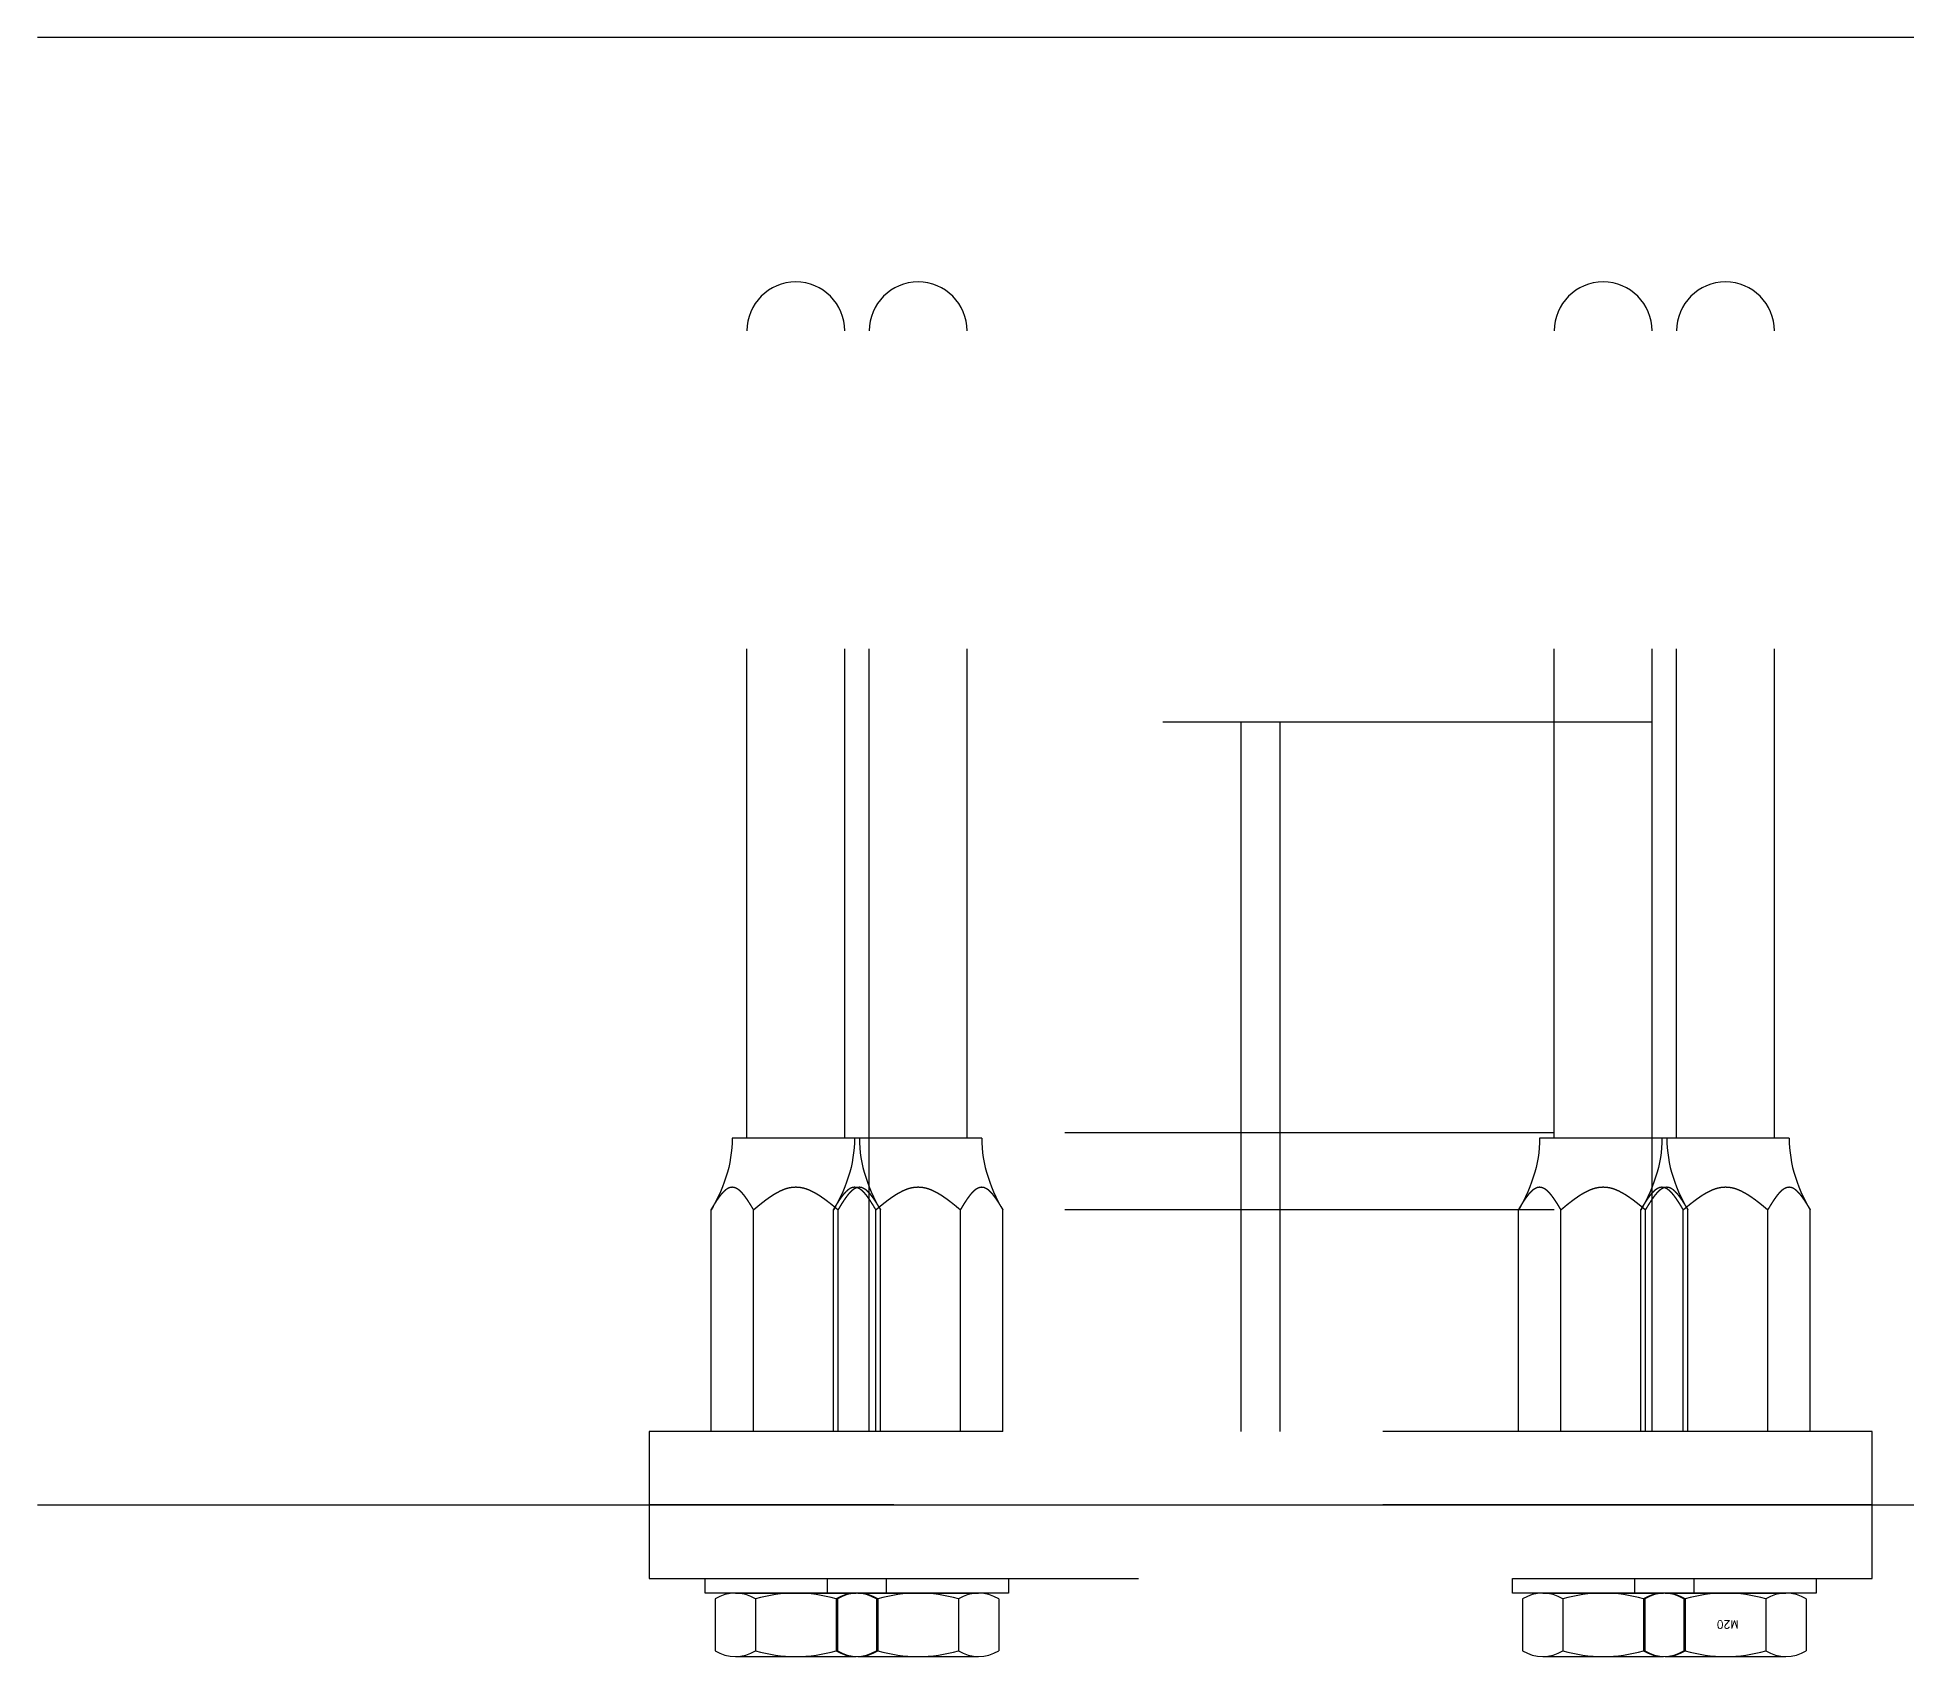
# Model space of a CAD drawing. Extents: x 44 to 147, y 26 to 78.
# Drawn here: x 66.6693 to 67.0513, y 69.0171 to 69.3481 of the extents above; entities that cross this region are included whole.
import ezdxf

# ---------------------------------------------------------------- set-up
doc = ezdxf.new("R2010")
doc.units = 0
doc.header["$LTSCALE"] = 0.5
doc.linetypes.add('AUSGEZOGEN', pattern=[1000.01, 1000, 0.01])
doc.linetypes.add('DOT', pattern=[0.175, 0.05, -0.125])
for name, color, linetype in [('BETON', 7, 'Continuous'), ('BEWEHRUNG', 1, 'Continuous'), ('STAHL', 7, 'Continuous')]:
    doc.layers.add(name, color=color, linetype=linetype)
doc.styles.add('R18', font='romans.shx', dxfattribs={"height": 0.018})

msp = doc.modelspace()

# ---------------------------------------------------------------- linework, layer by layer
at = {"layer": 'BETON', "color": 6, "linetype": 'AUSGEZOGEN'}
for p, q in [((67.37019245997958, 69.3480758842408), (66.6692849792947, 69.34807589258678)), ((66.6692849792947, 69.04807570036921), (67.37019245997958, 69.04807570036921))]:
    msp.add_line(p, q, dxfattribs=at)
at = {"layer": 'BEWEHRUNG', "color": 171, "linetype": 'DOT'}
for p, q in [((66.81427925971201, 69.12307570036921), (66.81427925971201, 69.28807570036922)), ((66.83427925971206, 69.12307570036921), (66.83427925971206, 69.28807570036922)), ((66.83927925971199, 69.12307570036921), (66.83927925971204, 69.28807570036922)), ((66.85927925971203, 69.12307570036921), (66.85927925971203, 69.28807570036922)), ((66.97927925971203, 69.12307570036921), (66.97927925971203, 69.28807570036922)), ((66.99927925971207, 69.12307570036921), (66.99927925971201, 69.28807570036922)), ((67.00427925971199, 69.12307570036921), (67.00427925971199, 69.28807570036922)), ((67.02427925971205, 69.12307570036921), (67.02427925971205, 69.28807570036922))]:
    msp.add_line(p, q, dxfattribs=at)
at = {"layer": 'BEWEHRUNG', "color": 171, "linetype": 'DOT', "extrusion": (-1.630298012789708e-17, 1, 0)}
for p, q in [((66.81109925971202, 69.12007570036921), (66.81095925971205, 69.11907570036924)), ((66.81119925971205, 69.12107570036919), (66.81109925971202, 69.12007570036921)), ((66.81125925971202, 69.12207570036924), (66.81119925971205, 69.12107570036919)), ((66.81127925971202, 69.12307570036921), (66.81125925971202, 69.12207570036924)), ((66.83727925971203, 69.12307570036921), (66.81127925971202, 69.12307570036921)), ((66.83609925971201, 69.12007570036921), (66.83595925971201, 69.11907570036924)), ((66.83619925971203, 69.12107570036919), (66.83609925971201, 69.12007570036921)), ((66.836259259712, 69.12207570036924), (66.83619925971203, 69.12107570036919)), ((66.83627925971201, 69.12307570036921), (66.836259259712, 69.12207570036924)), ((66.86227925971201, 69.12307570036921), (66.83627925971201, 69.12307570036921)), ((66.83727925971203, 69.12307570036921), (66.83729925971204, 69.12207570036924)), ((66.83729925971204, 69.12207570036924), (66.83735925971202, 69.12107570036919)), ((66.83735925971202, 69.12107570036919), (66.83745925971203, 69.12007570036921)), ((66.83745925971203, 69.12007570036921), (66.83759925971202, 69.11907570036924)), ((66.86227925971201, 69.12307570036921), (66.86229925971203, 69.12207570036924)), ((66.86229925971203, 69.12207570036924), (66.86235925971198, 69.12107570036919)), ((66.86235925971198, 69.12107570036919), (66.86245925971201, 69.12007570036921)), ((66.86245925971201, 69.12007570036921), (66.862599259712, 69.11907570036924)), ((66.97609925971204, 69.12007570036921), (66.97595925971206, 69.11907570036924)), ((66.97619925971208, 69.12107570036919), (66.97609925971204, 69.12007570036921)), ((66.97625925971202, 69.12207570036924), (66.97619925971208, 69.12107570036919)), ((66.97627925971204, 69.12307570036921), (66.97625925971202, 69.12207570036924)), ((67.00227925971204, 69.12307570036921), (66.97627925971204, 69.12307570036921)), ((67.00109925971202, 69.12007570036921), (67.00095925971203, 69.11907570036924)), ((67.00119925971204, 69.12107570036919), (67.00109925971202, 69.12007570036921)), ((67.00125925971201, 69.12207570036924), (67.00119925971204, 69.12107570036919)), ((67.00127925971202, 69.12307570036921), (67.00125925971201, 69.12207570036924)), ((67.02727925971203, 69.12307570036921), (67.00127925971202, 69.12307570036921)), ((67.00227925971204, 69.12307570036921), (67.00229925971206, 69.12207570036924)), ((67.00229925971206, 69.12207570036924), (67.00235925971202, 69.12107570036919)), ((67.00235925971202, 69.12107570036919), (67.00245925971204, 69.12007570036921)), ((67.00245925971204, 69.12007570036921), (67.00259925971204, 69.11907570036924)), ((67.02727925971203, 69.12307570036921), (67.02729925971204, 69.12207570036924)), ((67.02729925971204, 69.12207570036924), (67.027359259712, 69.12107570036919)), ((67.027359259712, 69.12107570036919), (67.02745925971203, 69.12007570036921)), ((67.02745925971203, 69.12007570036921), (67.027599259712, 69.11907570036924)), ((66.81029925971205, 69.1160757003692), (66.80999925971201, 69.11507570036922)), ((66.81055925971202, 69.11707570036921), (66.81029925971205, 69.1160757003692)), ((66.81077925971205, 69.11807570036919), (66.81055925971202, 69.11707570036921)), ((66.81095925971205, 69.11907570036924), (66.81077925971205, 69.11807570036919)), ((66.83529925971203, 69.1160757003692), (66.83499925971199, 69.11507570036922)), ((66.83555925971201, 69.11707570036921), (66.83529925971203, 69.1160757003692)), ((66.83577925971201, 69.11807570036919), (66.83555925971201, 69.11707570036921)), ((66.83595925971201, 69.11907570036924), (66.83577925971201, 69.11807570036919)), ((66.83759925971202, 69.11907570036924), (66.83777925971202, 69.11807570036919)), ((66.83777925971202, 69.11807570036919), (66.83799925971203, 69.11707570036921)), ((66.83799925971203, 69.11707570036921), (66.83825925971202, 69.1160757003692)), ((66.83825925971202, 69.1160757003692), (66.83855925971204, 69.11507570036922)), ((66.862599259712, 69.11907570036924), (66.862779259712, 69.11807570036919)), ((66.862779259712, 69.11807570036919), (66.86299925971201, 69.11707570036921)), ((66.86299925971201, 69.11707570036921), (66.86325925971198, 69.1160757003692)), ((66.86325925971198, 69.1160757003692), (66.86355925971203, 69.11507570036922)), ((66.97529925971207, 69.1160757003692), (66.97499925971202, 69.11507570036922)), ((66.97555925971204, 69.11707570036921), (66.97529925971207, 69.1160757003692)), ((66.97577925971206, 69.11807570036919), (66.97555925971204, 69.11707570036921)), ((66.97595925971206, 69.11907570036924), (66.97577925971206, 69.11807570036919)), ((67.00029925971204, 69.1160757003692), (66.99999925971201, 69.11507570036922)), ((67.00055925971202, 69.11707570036921), (67.00029925971204, 69.1160757003692)), ((67.00077925971203, 69.11807570036919), (67.00055925971202, 69.11707570036921)), ((67.00095925971203, 69.11907570036924), (67.00077925971203, 69.11807570036919)), ((67.00259925971204, 69.11907570036924), (67.00277925971204, 69.11807570036919)), ((67.00277925971204, 69.11807570036919), (67.00299925971204, 69.11707570036921)), ((67.00299925971204, 69.11707570036921), (67.00325925971202, 69.1160757003692)), ((67.00325925971202, 69.1160757003692), (67.00355925971206, 69.11507570036922)), ((67.027599259712, 69.11907570036924), (67.027779259712, 69.11807570036919)), ((67.027779259712, 69.11807570036919), (67.02799925971203, 69.11707570036921)), ((67.02799925971203, 69.11707570036921), (67.028259259712, 69.1160757003692)), ((67.028259259712, 69.1160757003692), (67.02855925971204, 69.11507570036922)), ((66.80885925971205, 69.11207570036925), (66.80839925971202, 69.1110757003692)), ((66.80927925971201, 69.11307570036922), (66.80885925971205, 69.11207570036925)), ((66.80965925971202, 69.11407570036924), (66.80927925971201, 69.11307570036922)), ((66.80999925971201, 69.11507570036922), (66.80965925971202, 69.11407570036924)), ((66.83385925971203, 69.11207570036925), (66.83339925971201, 69.1110757003692)), ((66.83427925971199, 69.11307570036922), (66.83385925971203, 69.11207570036925)), ((66.83465925971201, 69.11407570036924), (66.83427925971199, 69.11307570036922)), ((66.83499925971199, 69.11507570036922), (66.83465925971201, 69.11407570036924)), ((66.83855925971204, 69.11507570036922), (66.83889925971204, 69.11407570036924)), ((66.83889925971204, 69.11407570036924), (66.83927925971204, 69.11307570036922)), ((66.83927925971204, 69.11307570036922), (66.83969925971202, 69.11207570036925)), ((66.83969925971202, 69.11207570036925), (66.84015925971204, 69.1110757003692)), ((66.86355925971203, 69.11507570036922), (66.86389925971201, 69.11407570036924)), ((66.86389925971201, 69.11407570036924), (66.86427925971203, 69.11307570036922)), ((66.86427925971203, 69.11307570036922), (66.86469925971198, 69.11207570036925)), ((66.86469925971198, 69.11207570036925), (66.86515925971202, 69.1110757003692)), ((66.97385925971207, 69.11207570036925), (66.97339925971204, 69.1110757003692)), ((66.97427925971202, 69.11307570036922), (66.97385925971207, 69.11207570036925)), ((66.97465925971204, 69.11407570036924), (66.97427925971202, 69.11307570036922)), ((66.97499925971202, 69.11507570036922), (66.97465925971204, 69.11407570036924)), ((66.99885925971203, 69.11207570036925), (66.99839925971202, 69.1110757003692)), ((66.99927925971201, 69.11307570036922), (66.99885925971203, 69.11207570036925)), ((66.99965925971202, 69.11407570036924), (66.99927925971201, 69.11307570036922)), ((66.99999925971201, 69.11507570036922), (66.99965925971202, 69.11407570036924)), ((67.00355925971206, 69.11507570036922), (67.00389925971204, 69.11407570036924)), ((67.00389925971204, 69.11407570036924), (67.00427925971206, 69.11307570036922)), ((67.00427925971206, 69.11307570036922), (67.00469925971203, 69.11207570036925)), ((67.00469925971203, 69.11207570036925), (67.00515925971204, 69.1110757003692)), ((67.02855925971204, 69.11507570036922), (67.02889925971203, 69.11407570036924)), ((67.02889925971203, 69.11407570036924), (67.02927925971204, 69.11307570036922)), ((67.02927925971204, 69.11307570036922), (67.029699259712, 69.11207570036925)), ((67.029699259712, 69.11207570036925), (67.03015925971204, 69.1110757003692)), ((66.80735925971204, 69.10907570036917), (66.80695875163634, 69.10838008107987)), ((66.80695875163634, 69.0630757003692), (66.80695875163634, 69.10838008107987)), ((66.80789925971204, 69.11007570036922), (66.80735925971204, 69.10907570036917)), ((66.80839925971202, 69.1110757003692), (66.80789925971204, 69.11007570036922)), ((66.8156190056742, 69.0630757003692), (66.8156190056742, 69.10838008107987)), ((66.832359259712, 69.10907570036917), (66.83195875163631, 69.10838008107987)), ((66.83195875163631, 69.0630757003692), (66.83195875163631, 69.10838008107987)), ((66.83289925971201, 69.11007570036922), (66.832359259712, 69.10907570036917)), ((66.83339925971201, 69.1110757003692), (66.83289925971201, 69.11007570036922)), ((66.83293951374986, 69.0630757003692), (66.83293951374986, 69.10838008107987)), ((66.84015925971204, 69.1110757003692), (66.84065925971203, 69.11007570036922)), ((66.84061900567418, 69.0630757003692), (66.84061900567418, 69.10838008107987)), ((66.84065925971203, 69.11007570036922), (66.84119925971203, 69.10907570036917)), ((66.84119925971203, 69.10907570036917), (66.84159976778773, 69.10838008107987)), ((66.84159976778773, 69.0630757003692), (66.84159976778773, 69.10838008107987)), ((66.85793951374984, 69.0630757003692), (66.85793951374984, 69.10838008107987)), ((66.86515925971202, 69.1110757003692), (66.865659259712, 69.11007570036922)), ((66.865659259712, 69.11007570036922), (66.866199259712, 69.10907570036917)), ((66.866199259712, 69.10907570036917), (66.8665997677877, 69.10838008107987)), ((66.8665997677877, 69.0630757003692), (66.8665997677877, 69.10838008107987)), ((66.97235925971205, 69.10907570036917), (66.97195875163635, 69.10838008107987)), ((66.97195875163635, 69.0630757003692), (66.97195875163635, 69.10838008107987)), ((66.97289925971205, 69.11007570036922), (66.97235925971205, 69.10907570036917)), ((66.97339925971204, 69.1110757003692), (66.97289925971205, 69.11007570036922)), ((66.98061900567421, 69.0630757003692), (66.98061900567421, 69.10838008107987)), ((66.99735925971203, 69.10907570036917), (66.99695875163633, 69.10838008107987)), ((66.99695875163633, 69.0630757003692), (66.99695875163633, 69.10838008107987)), ((66.99789925971203, 69.11007570036922), (66.99735925971203, 69.10907570036917)), ((66.99839925971202, 69.1110757003692), (66.99789925971203, 69.11007570036922)), ((66.99793951374987, 69.0630757003692), (66.99793951374987, 69.10838008107987)), ((67.00515925971204, 69.1110757003692), (67.00565925971205, 69.11007570036922)), ((67.00561900567419, 69.0630757003692), (67.00561900567419, 69.10838008107987)), ((67.00565925971205, 69.11007570036922), (67.00619925971205, 69.10907570036917)), ((67.00619925971205, 69.10907570036917), (67.00659976778775, 69.10838008107987)), ((67.00659976778775, 69.0630757003692), (67.00659976778775, 69.10838008107987)), ((67.02293951374986, 69.0630757003692), (67.02293951374986, 69.10838008107987)), ((67.03015925971204, 69.1110757003692), (67.03065925971201, 69.11007570036922)), ((67.03065925971201, 69.11007570036922), (67.03119925971201, 69.10907570036917)), ((67.03119925971201, 69.10907570036917), (67.03159976778771, 69.10838008107987)), ((67.03159976778771, 69.0630757003692), (67.03159976778771, 69.10838008107987)), ((66.84159976778773, 69.0630757003692), (66.80695875163634, 69.0630757003692)), ((66.8665997677877, 69.0630757003692), (66.83195875163631, 69.0630757003692)), ((67.00659976778775, 69.0630757003692), (66.97195875163635, 69.0630757003692)), ((67.03159976778771, 69.0630757003692), (66.99695875163633, 69.0630757003692))]:
    msp.add_line(p, q, dxfattribs=at)
at = {"layer": 'BEWEHRUNG', "color": 171, "linetype": 'DOT'}
for centre in [(66.82427925971207, 69.28807570036922), (66.84927925971203, 69.28807570036922), (66.98927925971202, 69.28807570036922), (67.01427925971205, 69.28807570036922)]:
    msp.add_arc(centre, 0.01, 0, 180, dxfattribs=at)
for points, weights in [([(66.80868242512605, 69.1110757003692), (66.80909806967077, 69.11166893122592), (66.80950167413427, 69.11207570036925)], [1, 1.001372988427972, 1]), ([(66.80950167413427, 69.11207570036925), (66.81040761409855, 69.11307570036922), (66.81128887865526, 69.11307570036922)], [1, 1.006975670010597, 1]), ([(66.81128887865526, 69.11307570036922), (66.81217014321197, 69.11307570036922), (66.81307608317627, 69.11207570036925)], [1, 1.006975670009736, 1]), ([(66.81307608317627, 69.11207570036925), (66.81347968763977, 69.11166893122592), (66.81389533218447, 69.1110757003692)], [1, 1.001372988421978, 1]), ([(66.81906635265358, 69.1110757003692), (66.81989764174307, 69.11166893122592), (66.82070485066998, 69.11207570036925)], [1, 1.001372988424506, 1]), ([(66.82070485066998, 69.11207570036925), (66.82251673059858, 69.11307570036921), (66.824279259712, 69.11307570036922)], [1, 1.006975670008381, 1]), ([(66.824279259712, 69.11307570036922), (66.82604178882549, 69.11307570036921), (66.82785366875407, 69.11207570036925)], [1, 1.006975670008381, 1]), ([(66.82785366875407, 69.11207570036925), (66.82866087768099, 69.11166893122592), (66.82949216677049, 69.1110757003692)], [1, 1.001372988424506, 1]), ([(66.83368242512603, 69.1110757003692), (66.83409806967076, 69.11166893122592), (66.83450167413423, 69.11207570036925)], [1, 1.001372988427972, 1]), ([(66.83450167413423, 69.11207570036925), (66.83540761409853, 69.11307570036922), (66.83628887865524, 69.11307570036922)], [1, 1.006975670010597, 1]), ([(66.8346631872396, 69.1110757003692), (66.8350788317843, 69.11166893122592), (66.83548243624779, 69.11207570036925)], [1, 1.001372988424117, 1]), ([(66.83548243624779, 69.11207570036925), (66.83638837621208, 69.11307570036921), (66.8372696407688, 69.11307570036922)], [1, 1.006975670007399, 1]), ([(66.83628887865524, 69.11307570036922), (66.83717014321195, 69.11307570036922), (66.83807608317626, 69.11207570036925)], [1, 1.006975670009736, 1]), ([(66.8372696407688, 69.11307570036922), (66.8381509053255, 69.11307570036921), (66.8390568452898, 69.11207570036925)], [1, 1.006975670007171, 1]), ([(66.83807608317626, 69.11207570036925), (66.83847968763973, 69.11166893122592), (66.83889533218445, 69.1110757003692)], [1, 1.001372988421978, 1]), ([(66.8390568452898, 69.11207570036925), (66.83946044975329, 69.11166893122592), (66.83987609429802, 69.1110757003692)], [1, 1.001372988424836, 1]), ([(66.84406635265356, 69.1110757003692), (66.84489764174306, 69.11166893122592), (66.84570485066996, 69.11207570036925)], [1, 1.001372988424506, 1]), ([(66.84570485066996, 69.11207570036925), (66.84751673059856, 69.11307570036921), (66.84927925971198, 69.11307570036922)], [1, 1.006975670008381, 1]), ([(66.84927925971198, 69.11307570036922), (66.85104178882546, 69.11307570036921), (66.85285366875407, 69.11207570036925)], [1, 1.006975670008381, 1]), ([(66.85285366875407, 69.11207570036925), (66.85366087768097, 69.11166893122592), (66.85449216677046, 69.1110757003692)], [1, 1.001372988424506, 1]), ([(66.85966318723956, 69.1110757003692), (66.86007883178428, 69.11166893122592), (66.86048243624776, 69.11207570036925)], [1, 1.001372988424117, 1]), ([(66.86048243624776, 69.11207570036925), (66.86138837621208, 69.11307570036921), (66.86226964076879, 69.11307570036922)], [1, 1.006975670007399, 1]), ([(66.86226964076879, 69.11307570036922), (66.8631509053255, 69.11307570036921), (66.86405684528978, 69.11207570036925)], [1, 1.006975670007171, 1]), ([(66.86405684528978, 69.11207570036925), (66.86446044975327, 69.11166893122592), (66.86487609429798, 69.1110757003692)], [1, 1.001372988424836, 1]), ([(66.97368242512607, 69.1110757003692), (66.97409806967079, 69.11166893122592), (66.97450167413427, 69.11207570036925)], [1, 1.001372988427972, 1]), ([(66.97450167413427, 69.11207570036925), (66.97540761409856, 69.11307570036922), (66.97628887865527, 69.11307570036922)], [1, 1.006975670010597, 1]), ([(66.97628887865527, 69.11307570036922), (66.97717014321198, 69.11307570036922), (66.97807608317629, 69.11207570036925)], [1, 1.006975670009736, 1]), ([(66.97807608317629, 69.11207570036925), (66.97847968763978, 69.11166893122592), (66.97889533218449, 69.1110757003692)], [1, 1.001372988421978, 1]), ([(66.9840663526536, 69.1110757003692), (66.98489764174309, 69.11166893122592), (66.98570485066999, 69.11207570036925)], [1, 1.001372988424506, 1]), ([(66.98570485066999, 69.11207570036925), (66.9875167305986, 69.11307570036921), (66.98927925971202, 69.11307570036922)], [1, 1.006975670008381, 1]), ([(66.98927925971202, 69.11307570036922), (66.9910417888255, 69.11307570036921), (66.9928536687541, 69.11207570036925)], [1, 1.006975670008381, 1]), ([(66.9928536687541, 69.11207570036925), (66.993660877681, 69.11166893122592), (66.9944921667705, 69.1110757003692)], [1, 1.001372988424506, 1]), ([(66.99868242512603, 69.1110757003692), (66.99909806967077, 69.11166893122592), (66.99950167413425, 69.11207570036925)], [1, 1.001372988427972, 1]), ([(66.99950167413425, 69.11207570036925), (67.00040761409855, 69.11307570036922), (67.00128887865526, 69.11307570036922)], [1, 1.006975670010597, 1]), ([(66.9996631872396, 69.1110757003692), (67.00007883178432, 69.11166893122592), (67.0004824362478, 69.11207570036925)], [1, 1.001372988424117, 1]), ([(67.0004824362478, 69.11207570036925), (67.0013883762121, 69.11307570036921), (67.00226964076882, 69.11307570036922)], [1, 1.006975670007399, 1]), ([(67.00128887865526, 69.11307570036922), (67.00217014321197, 69.11307570036922), (67.00307608317627, 69.11207570036925)], [1, 1.006975670009736, 1]), ([(67.00226964076882, 69.11307570036922), (67.00315090532553, 69.11307570036921), (67.00405684528982, 69.11207570036925)], [1, 1.006975670007171, 1]), ([(67.00307608317627, 69.11207570036925), (67.00347968763975, 69.11166893122592), (67.00389533218446, 69.1110757003692)], [1, 1.001372988421978, 1]), ([(67.00405684528982, 69.11207570036925), (67.0044604497533, 69.11166893122592), (67.00487609429803, 69.1110757003692)], [1, 1.001372988424836, 1]), ([(67.00906635265356, 69.1110757003692), (67.00989764174307, 69.11166893122592), (67.01070485066998, 69.11207570036925)], [1, 1.001372988424506, 1]), ([(67.01070485066998, 69.11207570036925), (67.01251673059856, 69.11307570036921), (67.01427925971198, 69.11307570036922)], [1, 1.006975670008381, 1]), ([(67.01427925971198, 69.11307570036922), (67.01604178882548, 69.11307570036921), (67.01785366875407, 69.11207570036925)], [1, 1.006975670008381, 1]), ([(67.01785366875407, 69.11207570036925), (67.01866087768099, 69.11166893122592), (67.01949216677048, 69.1110757003692)], [1, 1.001372988424506, 1]), ([(67.02466318723958, 69.1110757003692), (67.02507883178428, 69.11166893122592), (67.02548243624778, 69.11207570036925)], [1, 1.001372988424117, 1]), ([(67.02548243624778, 69.11207570036925), (67.02638837621208, 69.11307570036921), (67.0272696407688, 69.11307570036922)], [1, 1.006975670007399, 1]), ([(67.0272696407688, 69.11307570036922), (67.0281509053255, 69.11307570036921), (67.02905684528979, 69.11207570036925)], [1, 1.006975670007171, 1]), ([(67.02905684528979, 69.11207570036925), (67.02946044975329, 69.11166893122592), (67.029876094298, 69.1110757003692)], [1, 1.001372988424836, 1]), ([(66.80695875163634, 69.10838008107987), (66.8071691064273, 69.1087454341379), (66.80737459711202, 69.10907570036917)], [1.001608555606694, 1.001099316749266, 1]), ([(66.80737459711202, 69.10907570036917), (66.80769164519285, 69.10961900456816), (66.80799857471794, 69.11007570036922)], [1, 1.000702970800543, 1]), ([(66.80799857471794, 69.11007570036922), (66.80834579944468, 69.11063368566128), (66.80868242512605, 69.1110757003692)], [1, 1.000899931449752, 1]), ([(66.81389533218447, 69.1110757003692), (66.81423195786584, 69.11063368566128), (66.81457918259258, 69.11007570036922)], [1, 1.000899931467025, 1]), ([(66.81457918259258, 69.11007570036922), (66.81488611211768, 69.10961900456816), (66.81520316019852, 69.10907570036917)], [1, 1.000702970807802, 1]), ([(66.81520316019852, 69.10907570036917), (66.81540865088324, 69.1087454341379), (66.8156190056742, 69.10838008107987)], [1, 1.001099316749464, 1.001608555606984]), ([(66.8156190056742, 69.10838008107987), (66.81603971525612, 69.1087454341379), (66.81645069662551, 69.10907570036917)], [1.001608555607193, 1.001099316749607, 1]), ([(66.81645069662551, 69.10907570036917), (66.81708479278724, 69.10961900456816), (66.81769865183736, 69.11007570036922)], [1, 1.000702970808319, 1]), ([(66.81769865183736, 69.11007570036922), (66.81839310129084, 69.11063368566128), (66.81906635265358, 69.1110757003692)], [1, 1.00089993146503, 1]), ([(66.82949216677049, 69.1110757003692), (66.83016541813323, 69.11063368566128), (66.83085986758671, 69.11007570036922)], [1, 1.000899931463366, 1]), ([(66.83085986758671, 69.11007570036922), (66.83147372663683, 69.10961900456816), (66.83210782279855, 69.10907570036917)], [1, 1.000702970811259, 1]), ([(66.83195875163631, 69.10838008107987), (66.83216910642729, 69.1087454341379), (66.83237459711201, 69.10907570036917)], [1.001608555606694, 1.001099316749266, 1]), ([(66.83210782279855, 69.10907570036917), (66.83251880416793, 69.1087454341379), (66.83293951374986, 69.10838008107987)], [1, 1.001099316749626, 1.00160855560722]), ([(66.83237459711201, 69.10907570036917), (66.83269164519282, 69.10961900456816), (66.83299857471792, 69.11007570036922)], [1, 1.000702970800543, 1]), ([(66.83293951374986, 69.10838008107987), (66.83314986854083, 69.1087454341379), (66.83335535922555, 69.10907570036917)], [1.001608555607026, 1.001099316749493, 1]), ([(66.83299857471792, 69.11007570036922), (66.83334579944466, 69.11063368566128), (66.83368242512603, 69.1110757003692)], [1, 1.000899931449752, 1]), ([(66.83335535922555, 69.10907570036917), (66.83367240730638, 69.10961900456816), (66.83397933683148, 69.11007570036922)], [1, 1.000702970810408, 1]), ([(66.83397933683148, 69.11007570036922), (66.83432656155821, 69.11063368566128), (66.8346631872396, 69.1110757003692)], [1, 1.000899931459326, 1]), ([(66.83889533218445, 69.1110757003692), (66.83923195786582, 69.11063368566128), (66.83957918259256, 69.11007570036922)], [1, 1.000899931467025, 1]), ([(66.83957918259256, 69.11007570036922), (66.83988611211765, 69.10961900456816), (66.84020316019848, 69.10907570036917)], [1, 1.000702970807802, 1]), ([(66.83987609429802, 69.1110757003692), (66.84021271997938, 69.11063368566128), (66.84055994470611, 69.11007570036922)], [1, 1.000899931461443, 1]), ([(66.84020316019848, 69.10907570036917), (66.8404086508832, 69.1087454341379), (66.84061900567418, 69.10838008107987)], [1, 1.001099316749464, 1.001608555606984]), ([(66.84055994470611, 69.11007570036922), (66.84086687423121, 69.10961900456816), (66.84118392231204, 69.10907570036917)], [1, 1.00070297080629, 1]), ([(66.84061900567418, 69.10838008107987), (66.84103971525612, 69.1087454341379), (66.84145069662549, 69.10907570036917)], [1.001608555607193, 1.001099316749607, 1]), ([(66.84118392231204, 69.10907570036917), (66.84138941299676, 69.1087454341379), (66.84159976778773, 69.10838008107987)], [1, 1.001099316749239, 1.001608555606654]), ([(66.84145069662549, 69.10907570036917), (66.8420847927872, 69.10961900456816), (66.84269865183734, 69.11007570036922)], [1, 1.000702970808319, 1]), ([(66.84269865183734, 69.11007570036922), (66.84339310129081, 69.11063368566128), (66.84406635265356, 69.1110757003692)], [1, 1.00089993146503, 1]), ([(66.85449216677046, 69.1110757003692), (66.8551654181332, 69.11063368566128), (66.85585986758667, 69.11007570036922)], [1, 1.000899931463366, 1]), ([(66.85585986758667, 69.11007570036922), (66.8564737266368, 69.10961900456816), (66.85710782279854, 69.10907570036917)], [1, 1.000702970811259, 1]), ([(66.85710782279854, 69.10907570036917), (66.85751880416791, 69.1087454341379), (66.85793951374984, 69.10838008107987)], [1, 1.001099316749626, 1.00160855560722]), ([(66.85793951374984, 69.10838008107987), (66.8581498685408, 69.1087454341379), (66.85835535922553, 69.10907570036917)], [1.001608555607026, 1.001099316749493, 1]), ([(66.85835535922553, 69.10907570036917), (66.85867240730637, 69.10961900456816), (66.85897933683147, 69.11007570036922)], [1, 1.000702970810408, 1]), ([(66.85897933683147, 69.11007570036922), (66.8593265615582, 69.11063368566128), (66.85966318723956, 69.1110757003692)], [1, 1.000899931459326, 1]), ([(66.86487609429798, 69.1110757003692), (66.86521271997937, 69.11063368566128), (66.8655599447061, 69.11007570036922)], [1, 1.000899931461443, 1]), ([(66.8655599447061, 69.11007570036922), (66.8658668742312, 69.10961900456816), (66.86618392231202, 69.10907570036917)], [1, 1.00070297080629, 1]), ([(66.86618392231202, 69.10907570036917), (66.86638941299674, 69.1087454341379), (66.8665997677877, 69.10838008107987)], [1, 1.001099316749239, 1.001608555606654]), ([(66.97195875163635, 69.10838008107987), (66.97216910642732, 69.1087454341379), (66.97237459711204, 69.10907570036917)], [1.001608555606694, 1.001099316749266, 1]), ([(66.97237459711204, 69.10907570036917), (66.97269164519285, 69.10961900456816), (66.97299857471795, 69.11007570036922)], [1, 1.000702970800543, 1]), ([(66.97299857471795, 69.11007570036922), (66.97334579944469, 69.11063368566128), (66.97368242512607, 69.1110757003692)], [1, 1.000899931449752, 1]), ([(66.97889533218449, 69.1110757003692), (66.97923195786585, 69.11063368566128), (66.97957918259259, 69.11007570036922)], [1, 1.000899931467025, 1]), ([(66.97957918259259, 69.11007570036922), (66.97988611211768, 69.10961900456816), (66.98020316019853, 69.10907570036917)], [1, 1.000702970807802, 1]), ([(66.98020316019853, 69.10907570036917), (66.98040865088325, 69.1087454341379), (66.98061900567421, 69.10838008107987)], [1, 1.001099316749464, 1.001608555606984]), ([(66.98061900567421, 69.10838008107987), (66.98103971525614, 69.1087454341379), (66.98145069662552, 69.10907570036917)], [1.001608555607193, 1.001099316749607, 1]), ([(66.98145069662552, 69.10907570036917), (66.98208479278725, 69.10961900456816), (66.98269865183738, 69.11007570036922)], [1, 1.000702970808319, 1]), ([(66.98269865183738, 69.11007570036922), (66.98339310129086, 69.11063368566128), (66.9840663526536, 69.1110757003692)], [1, 1.00089993146503, 1]), ([(66.9944921667705, 69.1110757003692), (66.99516541813324, 69.11063368566128), (66.99585986758672, 69.11007570036922)], [1, 1.000899931463366, 1]), ([(66.99585986758672, 69.11007570036922), (66.99647372663685, 69.10961900456816), (66.99710782279857, 69.10907570036917)], [1, 1.000702970811259, 1]), ([(66.99695875163633, 69.10838008107987), (66.9971691064273, 69.1087454341379), (66.99737459711201, 69.10907570036917)], [1.001608555606694, 1.001099316749266, 1]), ([(66.99710782279857, 69.10907570036917), (66.99751880416794, 69.1087454341379), (66.99793951374987, 69.10838008107987)], [1, 1.001099316749626, 1.00160855560722]), ([(66.99737459711201, 69.10907570036917), (66.99769164519284, 69.10961900456816), (66.99799857471794, 69.11007570036922)], [1, 1.000702970800543, 1]), ([(66.99793951374987, 69.10838008107987), (66.99814986854085, 69.1087454341379), (66.99835535922557, 69.10907570036917)], [1.001608555607026, 1.001099316749493, 1]), ([(66.99799857471794, 69.11007570036922), (66.99834579944468, 69.11063368566128), (66.99868242512603, 69.1110757003692)], [1, 1.000899931449752, 1]), ([(66.99835535922557, 69.10907570036917), (66.9986724073064, 69.10961900456816), (66.9989793368315, 69.11007570036922)], [1, 1.000702970810408, 1]), ([(66.9989793368315, 69.11007570036922), (66.99932656155823, 69.11063368566128), (66.9996631872396, 69.1110757003692)], [1, 1.000899931459326, 1]), ([(67.00389533218446, 69.1110757003692), (67.00423195786584, 69.11063368566128), (67.00457918259258, 69.11007570036922)], [1, 1.000899931467025, 1]), ([(67.00457918259258, 69.11007570036922), (67.00488611211767, 69.10961900456816), (67.0052031601985, 69.10907570036917)], [1, 1.000702970807802, 1]), ([(67.00487609429803, 69.1110757003692), (67.0052127199794, 69.11063368566128), (67.00555994470614, 69.11007570036922)], [1, 1.000899931461443, 1]), ([(67.0052031601985, 69.10907570036917), (67.00540865088323, 69.1087454341379), (67.00561900567419, 69.10838008107987)], [1, 1.001099316749464, 1.001608555606984]), ([(67.00555994470614, 69.11007570036922), (67.00586687423123, 69.10961900456816), (67.00618392231205, 69.10907570036917)], [1, 1.00070297080629, 1]), ([(67.00561900567419, 69.10838008107987), (67.00603971525612, 69.1087454341379), (67.0064506966255, 69.10907570036917)], [1.001608555607193, 1.001099316749607, 1]), ([(67.00618392231205, 69.10907570036917), (67.00638941299677, 69.1087454341379), (67.00659976778775, 69.10838008107987)], [1, 1.001099316749239, 1.001608555606654]), ([(67.0064506966255, 69.10907570036917), (67.00708479278723, 69.10961900456816), (67.00769865183734, 69.11007570036922)], [1, 1.000702970808319, 1]), ([(67.00769865183734, 69.11007570036922), (67.00839310129082, 69.11063368566128), (67.00906635265356, 69.1110757003692)], [1, 1.00089993146503, 1]), ([(67.01949216677048, 69.1110757003692), (67.02016541813322, 69.11063368566128), (67.0208598675867, 69.11007570036922)], [1, 1.000899931463366, 1]), ([(67.0208598675867, 69.11007570036922), (67.02147372663681, 69.10961900456816), (67.02210782279855, 69.10907570036917)], [1, 1.000702970811259, 1]), ([(67.02210782279855, 69.10907570036917), (67.02251880416793, 69.1087454341379), (67.02293951374986, 69.10838008107987)], [1, 1.001099316749626, 1.00160855560722]), ([(67.02293951374986, 69.10838008107987), (67.02314986854081, 69.1087454341379), (67.02335535922553, 69.10907570036917)], [1.001608555607026, 1.001099316749493, 1]), ([(67.02335535922553, 69.10907570036917), (67.02367240730638, 69.10961900456816), (67.02397933683147, 69.11007570036922)], [1, 1.000702970810408, 1]), ([(67.02397933683147, 69.11007570036922), (67.02432656155821, 69.11063368566128), (67.02466318723958, 69.1110757003692)], [1, 1.000899931459326, 1]), ([(67.029876094298, 69.1110757003692), (67.03021271997937, 69.11063368566128), (67.03055994470611, 69.11007570036922)], [1, 1.000899931461443, 1]), ([(67.03055994470611, 69.11007570036922), (67.03086687423121, 69.10961900456816), (67.03118392231204, 69.10907570036917)], [1, 1.00070297080629, 1]), ([(67.03118392231204, 69.10907570036917), (67.03138941299676, 69.1087454341379), (67.03159976778771, 69.10838008107987)], [1, 1.001099316749239, 1.001608555606654])]:
    msp.add_rational_spline(points, weights, degree=2, dxfattribs=at)
at = {"layer": 'STAHL', "color": 102, "linetype": 'DOT'}
for p, q in [((66.99927925971203, 69.20807570036925), (66.83927925971204, 69.20807570036925)), ((66.83927925971204, 69.0630757003692), (66.83927925971204, 69.20807570036925)), ((66.91527925971204, 69.12412207514654), (66.91527925971204, 69.20807570036925)), ((66.92327925971203, 69.12412207514654), (66.92327925971203, 69.20807570036925)), ((66.99927925971203, 69.0630757003692), (66.99927925971203, 69.20807570036925)), ((66.97927925971202, 69.12412207514653), (66.85927925971204, 69.12412207514653)), ((66.91527925971204, 69.0630757003692), (66.91527925971204, 69.12412207514654)), ((66.92327925971203, 69.0630757003692), (66.92327925971203, 69.12412207514654)), ((66.97927925971202, 69.10840778943226), (66.85927925971204, 69.10840778943226))]:
    msp.add_line(p, q, dxfattribs=at)
at = {"layer": 'STAHL', "color": 171, "linetype": 'ByBlock'}
for p, q in [((66.80780629274591, 69.02886100133607), (66.80780629274591, 69.01829078217058)), ((66.81192453413081, 69.03007589175333), (66.83663398529333, 69.03007589175333)), ((66.8160427769423, 69.02886100133607), (66.8160427769423, 69.01829078217058)), ((66.83251574248186, 69.02886100133607), (66.83251574248186, 69.01829078217057)), ((66.83280629274589, 69.02886100133607), (66.83280629274589, 69.01829078217058)), ((66.83692453413076, 69.03007589175333), (66.86163398529331, 69.03007589175333)), ((66.84075222667823, 69.02886100133607), (66.84075222667823, 69.01829078217057)), ((66.84104277694226, 69.02886100133607), (66.84104277694226, 69.01829078217058)), ((66.85751574248181, 69.02886100133607), (66.85751574248181, 69.01829078217057)), ((66.8657522266782, 69.02886100133607), (66.8657522266782, 69.01829078217057)), ((66.97280629274587, 69.02886100133607), (66.97280629274587, 69.01829078217058)), ((66.97692453413075, 69.03007589175333), (67.0016339852933, 69.03007589175333)), ((66.98104277694225, 69.02886100133607), (66.98104277694225, 69.01829078217058)), ((66.9975157424818, 69.02886100133607), (66.9975157424818, 69.01829078217057)), ((66.9978062927459, 69.02886100133607), (66.9978062927459, 69.01829078217058)), ((67.00192453413078, 69.03007589175333), (67.02663398529333, 69.03007589175333)), ((67.00575222667818, 69.02886100133607), (67.00575222667818, 69.01829078217057)), ((67.00604277694228, 69.02886100133607), (67.00604277694228, 69.01829078217058)), ((67.02251574248183, 69.02886100133607), (67.02251574248183, 69.01829078217057)), ((67.03075222667822, 69.02886100133607), (67.03075222667822, 69.01829078217057)), ((66.81192453413081, 69.01707589175332), (66.83663398529333, 69.01707589175332)), ((66.83692453413076, 69.01707589175332), (66.86163398529331, 69.01707589175332)), ((66.97692453413075, 69.01707589175332), (67.0016339852933, 69.01707589175332)), ((67.00192453413078, 69.01707589175332), (67.02663398529333, 69.01707589175332))]:
    msp.add_line(p, q, dxfattribs=at)
at = {"layer": 'STAHL', "color": 102, "linetype": 'DOT'}
msp.add_lwpolyline([(66.79427925971203, 69.04807570036921), (67.04427925971203, 69.04807570036921), (67.04427925971203, 69.0630757003692), (66.79427925971203, 69.0630757003692)], close=True, dxfattribs=at)
at = {"layer": 'STAHL', "color": 171, "linetype": 'DOT'}
msp.add_lwpolyline([(66.79427925971203, 69.03307589175336), (67.04427925971203, 69.03307589175336), (67.04427925971203, 69.04807589175334), (66.79427925971203, 69.04807589175334)], close=True, dxfattribs=at)
at = {"layer": 'STAHL', "color": 171, "linetype": 'AUSGEZOGEN'}
for points in [[(66.80577925971204, 69.03007589175338), (66.80577925971204, 69.03307589175336), (66.84277925971202, 69.03307589175336), (66.84277925971202, 69.03007589175338)], [(66.83077925971203, 69.03007589175338), (66.83077925971203, 69.03307589175336), (66.86777925971207, 69.03307589175336), (66.86777925971207, 69.03007589175338)], [(66.97077925971206, 69.03007589175338), (66.97077925971206, 69.03307589175336), (67.00777925971202, 69.03307589175336), (67.00777925971202, 69.03007589175338)], [(66.99577925971204, 69.03007589175338), (66.99577925971204, 69.03307589175336), (67.03277925971202, 69.03307589175336), (67.03277925971202, 69.03007589175338)]]:
    msp.add_lwpolyline(points, close=True, dxfattribs=at)
at = {"layer": 'STAHL', "color": 171, "linetype": 'ByBlock'}
for centre, radius, start, end in [((66.81192453413081, 69.02248754798097), 0.007588343772356182, 57.13277999999998, 122.86722), ((66.82427925971207, 69.00154387506821), 0.02853201668512008, 73.22134999999986, 106.7786500000001), ((66.83663398529333, 69.02248754798096), 0.007588343772356182, 57.13277999999998, 122.86722), ((66.83692453413076, 69.02248754798097), 0.007588343772356182, 57.13277999999998, 122.86722), ((66.84927925971203, 69.00154387506821), 0.02853201668512008, 73.22134999999986, 106.7786500000001), ((66.86163398529331, 69.02248754798096), 0.007588343772356182, 57.13277999999998, 122.86722), ((66.97692453413075, 69.02248754798097), 0.007588343772356182, 57.13277999999998, 122.86722), ((66.98927925971202, 69.00154387506821), 0.02853201668512008, 73.22134999999986, 106.7786500000001), ((67.0016339852933, 69.02248754798096), 0.007588343772356182, 57.13277999999998, 122.86722), ((67.00192453413078, 69.02248754798097), 0.007588343772356182, 57.13277999999998, 122.86722), ((67.01427925971205, 69.00154387506821), 0.02853201668512008, 73.22134999999986, 106.7786500000001), ((67.02663398529333, 69.02248754798096), 0.007588343772356182, 57.13277999999998, 122.86722), ((66.81192453413081, 69.02466423552568), 0.007588343772356182, 237.1327799999999, 302.86722), ((66.82427925971207, 69.04560790843844), 0.02853201668512008, 253.2213499999999, 286.7786500000001), ((66.83663398529333, 69.02466423552568), 0.007588343772356182, 237.1327799999999, 302.86722), ((66.83692453413076, 69.02466423552568), 0.007588343772356182, 237.1327799999999, 302.86722), ((66.84927925971203, 69.04560790843844), 0.02853201668512008, 253.2213499999999, 286.7786500000001), ((66.86163398529331, 69.02466423552568), 0.007588343772356182, 237.1327799999999, 302.86722), ((66.97692453413075, 69.02466423552568), 0.007588343772356182, 237.1327799999999, 302.86722), ((66.98927925971202, 69.04560790843844), 0.02853201668512008, 253.2213499999999, 286.7786500000001), ((67.0016339852933, 69.02466423552568), 0.007588343772356182, 237.1327799999999, 302.86722), ((67.00192453413078, 69.02466423552568), 0.007588343772356182, 237.1327799999999, 302.86722), ((67.01427925971205, 69.04560790843844), 0.02853201668512008, 253.2213499999999, 286.7786500000001), ((67.02663398529333, 69.02466423552568), 0.007588343772356182, 237.1327799999999, 302.86722)]:
    msp.add_arc(centre, radius, start, end, dxfattribs=at)

# ---------------------------------------------------------------- texts
at = {"layer": 'STAHL', "color": 171, "linetype": 'ByBlock', "style": 'R18'}
msp.add_text('M20', height=0.0016354638279, rotation=180, dxfattribs=at).set_placement((67.01695278800193, 69.02444404622047))

doc.saveas('drawing.dxf')
